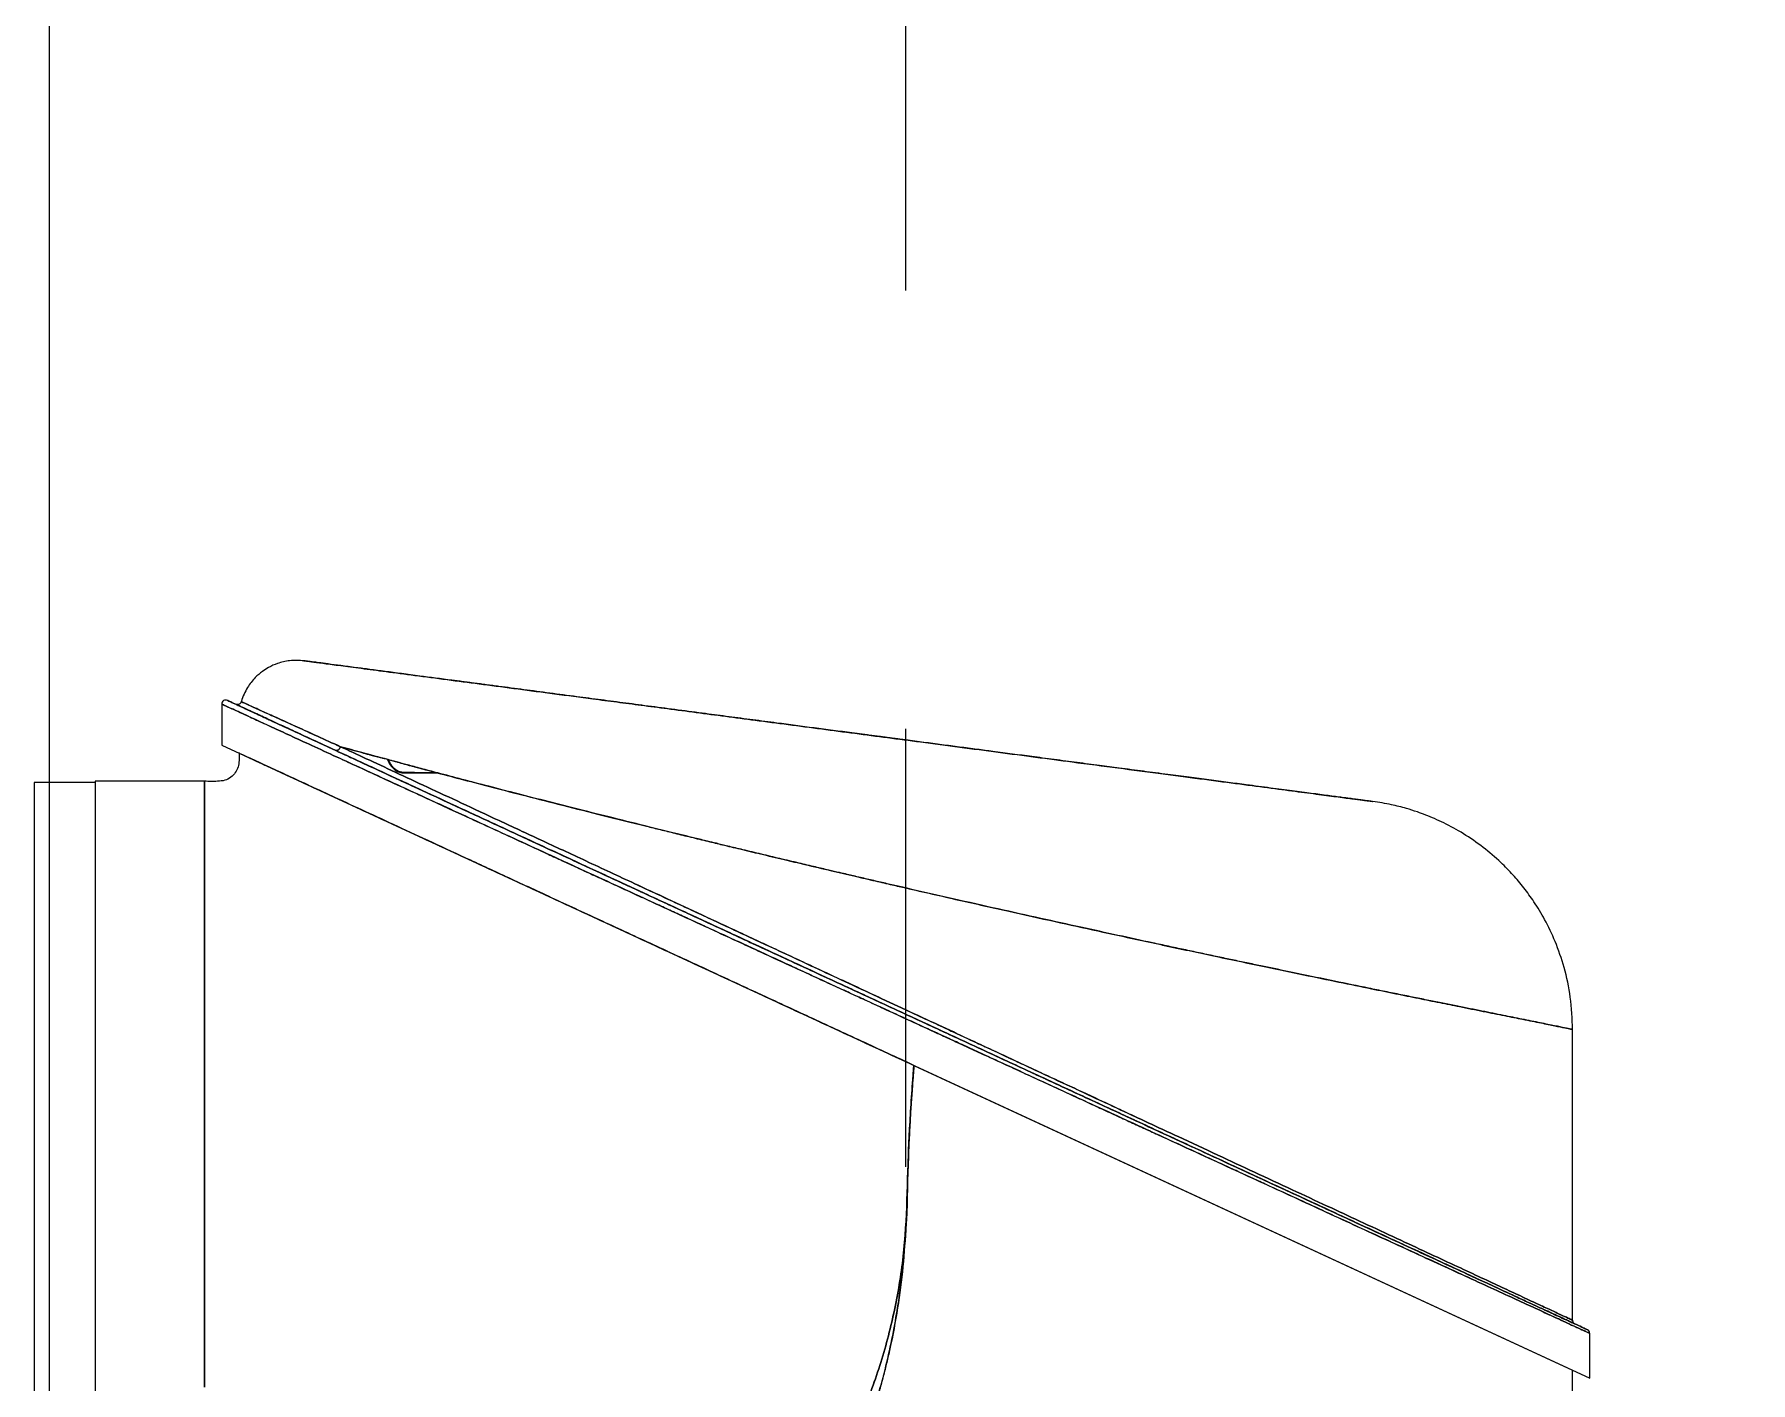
# Model space of a CAD drawing. Header units: millimetres. Extents: x 54 to 415, y 5 to 258.
# Drawn here: x 285.34 to 295.29, y 173.2 to 181.02 of the extents above; entities that cross this region are included whole.
import ezdxf

# ---------------------------------------------------------------- set-up
doc = ezdxf.new("R2010")
doc.units = ezdxf.units.MM
doc.linetypes.add('CENTERX2', pattern=[20.32, 12.7, -2.54, 2.54, -2.54])

msp = doc.modelspace()

# ---------------------------------------------------------------- linework, layer by layer
at = {"color": 7, "linetype": 'CENTERX2', "lineweight": 0}
msp.add_line((290.39194, 118.57538), (290.39194, 231.56864), dxfattribs=at)
at = {"color": 7, "linetype": 'Continuous', "lineweight": 15}
for p, q in [((285.42527, 226.84593), (285.42527, 118.77545)), ((286.42527, 177.1383), (286.42527, 176.90023)), ((286.42527, 176.90023), (294.35767, 173.22967)), ((285.69194, 176.68402), (285.3386, 176.68402)), ((285.3386, 176.68371), (285.3386, 168.96434)), ((286.32614, 176.69069), (285.69194, 176.69069)), ((285.69194, 176.69037), (285.69194, 168.95767)), ((285.69194, 176.68371), (285.69194, 168.96434)), ((286.32527, 176.67731), (286.32527, 176.69069)), ((286.32527, 176.69069), (286.32527, 176.67731)), ((286.32527, 176.67731), (286.32527, 176.67695)), ((286.32527, 176.67695), (286.32527, 176.67731)), ((286.32527, 176.67695), (286.32527, 176.64631)), ((286.32527, 176.64631), (286.32527, 176.67695)), ((287.47572, 176.73871), (287.61778, 176.73871)), ((287.61778, 176.73871), (287.47572, 176.73871)), ((287.67533, 176.7391), (287.61778, 176.73871)), ((287.61778, 176.73871), (287.67768, 176.73897)), ((286.32527, 176.5689), (286.32518, 176.55541)), ((286.32518, 176.55541), (286.32527, 176.56815)), ((286.32527, 176.64631), (286.32527, 176.63195)), ((286.32557, 176.63195), (286.32527, 176.64631)), ((286.32527, 176.63195), (286.32527, 176.5689)), ((286.32527, 176.5689), (286.32557, 176.63195)), ((286.32527, 176.56815), (286.32527, 176.5689)), ((286.32527, 176.33501), (286.32527, 176.17265)), ((286.32527, 176.32951), (286.32527, 176.33501)), ((286.32527, 176.17265), (286.32527, 176.32951)), ((286.32527, 176.17265), (286.32527, 176.13712)), ((286.32527, 176.13712), (286.32527, 176.17265)), ((286.32527, 176.13712), (286.32527, 175.9824)), ((286.32527, 175.9824), (286.32527, 176.13712)), ((286.32527, 175.56923), (286.32527, 175.42865)), ((286.32527, 175.42865), (286.32527, 175.56923)), ((286.32527, 175.42865), (286.32527, 175.30947)), ((286.32527, 175.30947), (286.32527, 175.42865)), ((290.39194, 175.36488), (290.25328, 175.42942)), ((290.25328, 175.42942), (290.39193, 175.3649)), ((286.32527, 175.30947), (286.32527, 175.1216)), ((286.32527, 175.1216), (286.32527, 175.30947)), ((294.2586, 173.56468), (294.2586, 175.2513)), ((286.32527, 175.1216), (286.32527, 175.029)), ((286.32527, 175.029), (286.32527, 175.1216)), ((286.32527, 174.81698), (286.32527, 175.029)), ((290.43898, 175.04297), (290.43881, 175.04305)), ((290.43881, 175.04305), (290.43898, 175.04297)), ((290.43898, 175.04297), (294.2586, 173.27551)), ((286.32527, 174.47233), (286.32527, 174.81698)), ((286.32527, 174.47233), (286.32527, 174.1465)), ((286.32527, 174.47069), (286.32527, 174.47233)), ((286.32527, 174.1465), (286.32527, 174.47069)), ((286.32527, 174.1465), (286.32527, 174.13391)), ((286.32527, 174.13391), (286.32527, 174.1465)), ((286.32527, 174.13391), (286.32527, 173.81185)), ((286.32527, 173.81185), (286.32527, 174.13391)), ((286.32527, 173.81185), (286.32527, 173.80965)), ((286.32527, 173.80965), (286.32527, 173.81185)), ((286.32527, 173.80965), (286.32527, 173.75639)), ((286.32527, 173.75639), (286.32527, 173.80965)), ((286.32527, 173.75639), (286.32527, 173.39855)), ((286.32527, 173.39855), (286.32527, 173.75639)), ((294.3586, 173.22924), (294.3586, 173.48875)), ((286.32527, 173.39855), (286.32527, 173.17663)), ((286.32527, 173.17663), (286.32527, 173.39855)), ((294.2586, 168.83069), (294.2586, 173.27551))]:
    msp.add_line(p, q, dxfattribs=at)
at = {"color": 7, "linetype": 'CENTERX2', "lineweight": 0}
msp.add_circle((290.39194, 172.81069), 62.01667, dxfattribs=at)
at = {"color": 7, "linetype": 'Continuous', "lineweight": 15}
for centre, radius, start, end in [((286.4486, 177.13816), 0.02333, 65.168571, 180), ((287.60829, 176.73871), 0.13257, 178.618017, 180.00006), ((294.33527, 173.48875), 0.02333, 0, 65.168571)]:
    msp.add_arc(centre, radius, start, end, dxfattribs=at)
for points, knots in [([(286.90213, 177.3891), (286.8743, 177.39075), (286.82233, 177.39383), (286.75273, 177.37676), (286.70036, 177.35343), (286.6571, 177.32563), (286.6143, 177.28839), (286.56989, 177.23162), (286.5473, 177.18151), (286.53882, 177.1527), (286.53859, 177.1519)], [0, 0, 0, 0, 0.1763375, 0.3293058, 0.44994338, 0.53973269, 0.65535738, 0.80907576, 0.99468398, 1, 1, 1, 1]), ([(286.90211, 177.3891), (286.90491, 177.38873), (286.91051, 177.38799), (286.95586, 177.38202), (287.02656, 177.37271), (287.12436, 177.35984), (287.24736, 177.34364), (287.39478, 177.32424), (287.56321, 177.30206), (287.6922, 177.28508), (287.75623, 177.27665)], [0, 0, 0, 0, 0.1254475, 0.25163, 0.3777453, 0.5032769, 0.6272929, 0.7520666, 0.8769261, 1, 1, 1, 1]), ([(293.0993, 176.57322), (293.09722, 176.5735), (293.09307, 176.57404), (293.0588, 176.57855), (293.0039, 176.58578), (292.93035, 176.59547), (292.84323, 176.60693), (292.74588, 176.61975), (292.63413, 176.63446), (292.50798, 176.65107), (292.38212, 176.66764), (292.26184, 176.68348), (292.15116, 176.69805), (292.03436, 176.71342), (291.90772, 176.7301), (291.77242, 176.74791), (291.64001, 176.76534), (291.53258, 176.77948), (291.45097, 176.79023), (291.38549, 176.79885), (291.31941, 176.80755), (291.25273, 176.81633), (291.18723, 176.82495), (291.06991, 176.8404), (290.94323, 176.85708), (290.8025, 176.8756), (290.70366, 176.88861), (290.60081, 176.90216), (290.49685, 176.91584), (290.4195, 176.92603), (290.36934, 176.93263), (290.34672, 176.93561), (290.32408, 176.93859), (290.30141, 176.94157), (290.27873, 176.94456), (290.25602, 176.94755), (290.23045, 176.95091), (290.202, 176.95466), (290.17066, 176.95879), (290.12967, 176.96418), (290.02653, 176.97776), (289.86099, 176.99955), (289.69266, 177.02171), (289.57408, 177.03733), (289.50466, 177.04647), (289.43564, 177.05555), (289.36702, 177.06459), (289.2988, 177.07357), (289.20029, 177.08654), (289.07221, 177.1034), (288.9182, 177.12367), (288.76898, 177.14332), (288.62484, 177.1623), (288.47716, 177.18174), (288.32712, 177.20149), (288.17622, 177.22136), (288.06742, 177.23568), (287.99643, 177.24503), (287.96045, 177.24976), (287.92492, 177.25444), (287.88999, 177.25904), (287.85611, 177.2635), (287.82328, 177.26782), (287.79136, 177.27203), (287.70456, 177.28345), (287.59416, 177.29799), (287.46765, 177.31464), (287.37133, 177.32732), (287.28358, 177.33888), (287.19658, 177.35033), (287.11435, 177.36116), (287.04126, 177.37078), (286.99032, 177.37749), (286.95503, 177.38213), (286.93091, 177.38531), (286.91404, 177.38753), (286.90391, 177.38886), (286.90271, 177.38902), (286.90211, 177.3891)], [0, 0, 0, 0, 0.0270926, 0.0539161, 0.0806721, 0.1075636, 0.1306659, 0.1535975, 0.1764859, 0.1994588, 0.2226429, 0.2388903, 0.2550446, 0.2711481, 0.2876537, 0.3056419, 0.3229882, 0.3365398, 0.3441652, 0.3517699, 0.3593579, 0.3669333, 0.3745003, 0.3814662, 0.4061732, 0.4160841, 0.4269505, 0.4378543, 0.4488074, 0.4598219, 0.462186, 0.4645505, 0.4669155, 0.4692811, 0.4716474, 0.4740146, 0.4763827, 0.4796408, 0.4829013, 0.4861645, 0.4924327, 0.5150668, 0.5377274, 0.545039, 0.5523312, 0.5596076, 0.5668716, 0.574127, 0.5813772, 0.5984658, 0.615593, 0.6320627, 0.6485092, 0.6649739, 0.683917, 0.7027643, 0.7215802, 0.7264733, 0.7313679, 0.7362652, 0.7411665, 0.7460128, 0.7506665, 0.7553164, 0.7599637, 0.7891639, 0.8070567, 0.8248082, 0.8424743, 0.8601115, 0.8829941, 0.905394, 0.9272883, 0.9415584, 0.9568165, 0.9719012, 0.9859826, 1, 1, 1, 1]), ([(287.75623, 177.27665), (287.81736, 177.2686), (287.93987, 177.25247), (288.14132, 177.22595), (288.35371, 177.19799), (288.54708, 177.17253), (288.71606, 177.15029), (288.85995, 177.13134), (289.01321, 177.11117), (289.17626, 177.0897), (289.3462, 177.06733), (289.52427, 177.04388), (289.71062, 177.01935), (289.90379, 176.99392), (290.09626, 176.96858), (290.2875, 176.9434), (290.49073, 176.91665), (290.70522, 176.88841), (290.92839, 176.85903), (291.14612, 176.83036), (291.37947, 176.79964), (291.62348, 176.76752), (291.87122, 176.7349), (292.09948, 176.70485), (292.30693, 176.67754), (292.49203, 176.65317), (292.6535, 176.63191), (292.79047, 176.61388), (292.90316, 176.59905), (292.97575, 176.58949), (293.02062, 176.58358), (293.04748, 176.58005), (293.06979, 176.57711), (293.08655, 176.5749), (293.09742, 176.57347), (293.09868, 176.5733), (293.0993, 176.57322)], [0, 0, 0, 0, 0.03511469, 0.07037442, 0.10516178, 0.14006538, 0.16107136, 0.18192891, 0.20403003, 0.22787271, 0.25173555, 0.27569185, 0.30208261, 0.32868057, 0.35499075, 0.38093698, 0.4071498, 0.43882761, 0.47026473, 0.50163371, 0.53310823, 0.57426908, 0.61476017, 0.65465998, 0.69453699, 0.73402606, 0.77250453, 0.81083661, 0.8491301, 0.8872106, 0.90482484, 0.92242247, 0.94003685, 0.96000006, 0.97997203, 1, 1, 1, 1]), ([(294.34507, 173.50993), (294.34344, 173.51068), (294.34018, 173.51219), (294.31388, 173.52436), (294.27205, 173.54372), (294.21328, 173.57091), (294.13828, 173.60562), (294.04726, 173.64773), (293.94061, 173.69708), (293.81881, 173.75344), (293.6824, 173.81657), (293.53192, 173.8862), (293.36805, 173.96203), (293.17962, 174.04922), (292.96447, 174.14877), (292.72108, 174.2614), (292.46335, 174.38066), (292.19299, 174.50576), (291.91161, 174.63596), (291.62093, 174.77047), (291.32277, 174.90844), (291.01887, 175.04906), (290.71126, 175.1914), (290.40173, 175.33463), (290.09219, 175.47787), (289.78457, 175.62021), (289.48067, 175.76083), (289.18253, 175.8988), (288.89185, 176.0333), (288.61047, 176.16351), (288.3401, 176.28861), (288.08236, 176.40787), (287.83898, 176.52049), (287.62384, 176.62005), (287.43541, 176.70724), (287.27154, 176.78307), (287.12106, 176.8527), (286.98464, 176.91582), (286.86285, 176.97218), (286.7562, 177.02153), (286.66518, 177.06365), (286.59018, 177.09835), (286.53141, 177.12555), (286.48959, 177.1449), (286.46329, 177.15707), (286.46003, 177.15858), (286.4584, 177.15933)], [0, 0, 0, 0, 0.0198086, 0.0396563, 0.0595169, 0.0794327, 0.0994376, 0.1195034, 0.1396681, 0.1599611, 0.1803482, 0.2008618, 0.2215253, 0.2422969, 0.2673997, 0.2927058, 0.3181682, 0.3438171, 0.3695967, 0.3955079, 0.4215444, 0.4476415, 0.473816, 0.5, 0.5261858, 0.5523612, 0.5784583, 0.6044939, 0.6304033, 0.6561847, 0.6818344, 0.7072968, 0.7326021, 0.7577031, 0.7784771, 0.7991405, 0.8196518, 0.8400412, 0.8603342, 0.8804966, 0.9005647, 0.9205697, 0.9404831, 0.9603461, 0.9801926, 1, 1, 1, 1]), ([(286.4584, 177.15933), (286.46003, 177.15858), (286.46329, 177.15707), (286.48959, 177.1449), (286.53142, 177.12554), (286.59019, 177.09835), (286.66519, 177.06365), (286.75621, 177.02153), (286.86286, 176.97218), (286.98466, 176.91582), (287.12107, 176.8527), (287.27155, 176.78306), (287.43542, 176.70724), (287.62385, 176.62004), (287.839, 176.52049), (288.08239, 176.40786), (288.34012, 176.2886), (288.61048, 176.1635), (288.89186, 176.0333), (289.18254, 175.89879), (289.4807, 175.76082), (289.7846, 175.6202), (290.09221, 175.47786), (290.40174, 175.33463), (290.71128, 175.1914), (291.0189, 175.04905), (291.3228, 174.90843), (291.62094, 174.77047), (291.91162, 174.63596), (292.193, 174.50576), (292.46337, 174.38065), (292.72111, 174.26139), (292.96448, 174.14877), (293.17963, 174.04921), (293.36806, 173.96202), (293.53193, 173.88619), (293.68241, 173.81656), (293.81883, 173.75344), (293.94062, 173.69708), (294.04727, 173.64773), (294.13829, 173.60561), (294.21329, 173.57091), (294.27206, 173.54371), (294.31388, 173.52436), (294.34018, 173.51219), (294.34344, 173.51068), (294.34507, 173.50993)], [0, 0, 0, 0, 0.0198086, 0.0396563, 0.0595169, 0.0794327, 0.0994376, 0.1195034, 0.1396681, 0.1599611, 0.1803482, 0.2008618, 0.2215253, 0.2422969, 0.2673997, 0.2927058, 0.3181682, 0.3438171, 0.3695967, 0.3955079, 0.4215444, 0.4476415, 0.473816, 0.5, 0.5261858, 0.5523612, 0.5784583, 0.6044939, 0.6304033, 0.6561847, 0.6818344, 0.7072968, 0.7326021, 0.7577031, 0.7784771, 0.7991405, 0.8196518, 0.8400412, 0.8603342, 0.8804966, 0.9005647, 0.9205697, 0.9404831, 0.9603461, 0.9801926, 1, 1, 1, 1]), ([(286.42527, 177.13816), (286.42607, 177.13779), (286.42766, 177.13705), (286.44055, 177.13112), (286.46114, 177.12165), (286.49406, 177.10652), (286.54345, 177.08378), (286.61432, 177.05118), (286.70207, 177.01083), (286.80714, 176.96248), (286.93001, 176.90596), (287.05755, 176.84731), (287.18514, 176.7886), (287.30903, 176.7316), (287.44293, 176.67001), (287.57885, 176.6075), (287.71546, 176.54465), (287.8517, 176.48196), (287.996, 176.41559), (288.14502, 176.34706), (288.27425, 176.28761), (288.3808, 176.23858), (288.4661, 176.19933), (288.55405, 176.15887), (288.64464, 176.1172), (288.73788, 176.07432), (288.83375, 176.03023), (288.93915, 175.98175), (289.05568, 175.92813), (289.18498, 175.86863), (289.32153, 175.80581), (289.46533, 175.73968), (289.60885, 175.67368), (289.73925, 175.61369), (289.85649, 175.55976), (289.96179, 175.51132), (290.06174, 175.46535), (290.16065, 175.41983), (290.26942, 175.3698), (290.34882, 175.33328), (290.39194, 175.31345)], [0, 0, 0, 0, 0.0276536, 0.0553584, 0.0831266, 0.1109703, 0.150078, 0.1895562, 0.2294361, 0.270431, 0.3121287, 0.3545579, 0.3861821, 0.4184114, 0.4512556, 0.4847237, 0.5132626, 0.5424863, 0.5723993, 0.6030057, 0.6323053, 0.6481609, 0.6643189, 0.6807795, 0.6975432, 0.7146103, 0.731981, 0.7496558, 0.7713507, 0.7940927, 0.8178821, 0.8427192, 0.8686045, 0.891674, 0.9093658, 0.9282732, 0.9451023, 0.9599585, 0.9782578, 1, 1, 1, 1]), ([(290.39194, 175.31345), (290.35464, 175.33061), (290.28505, 175.36262), (290.1882, 175.40716), (290.10621, 175.44489), (290.02321, 175.48308), (289.92662, 175.5275), (289.81486, 175.57891), (289.69357, 175.63471), (289.57941, 175.68722), (289.47036, 175.73737), (289.37253, 175.78235), (289.27798, 175.82584), (289.18673, 175.86782), (289.09876, 175.9083), (289.01406, 175.94728), (288.88449, 176.0069), (288.71382, 176.08538), (288.50729, 176.18038), (288.31006, 176.27113), (288.1177, 176.35962), (287.93043, 176.44575), (287.75235, 176.52767), (287.57371, 176.60987), (287.39689, 176.69119), (287.22493, 176.77029), (287.06931, 176.8419), (286.93001, 176.90596), (286.80714, 176.96248), (286.71058, 177.00691), (286.63561, 177.04139), (286.57788, 177.06794), (286.52939, 177.09026), (286.48647, 177.11001), (286.45246, 177.12564), (286.42952, 177.1362), (286.42669, 177.1375), (286.42527, 177.13816)], [0, 0, 0, 0, 0.0188079, 0.0350982, 0.0488707, 0.0602276, 0.0770744, 0.0977925, 0.116988, 0.1389016, 0.1562483, 0.1731198, 0.1895164, 0.2054379, 0.2208847, 0.2358567, 0.2503541, 0.2900794, 0.3282382, 0.3648346, 0.4023529, 0.441114, 0.4787513, 0.5152736, 0.5597545, 0.603133, 0.6454312, 0.6878602, 0.729559, 0.7705564, 0.8005074, 0.8302289, 0.859734, 0.8890359, 0.9261406, 0.963119, 1, 1, 1, 1]), ([(286.42585, 177.14331), (286.42569, 177.14242), (286.42537, 177.14064), (286.4255, 177.13889), (286.42557, 177.13802)], [0, 0, 0, 0, 0.5002094, 1, 1, 1, 1]), ([(286.53857, 177.15183), (286.53805, 177.15037), (286.53699, 177.14736), (286.53419, 177.14324), (286.53045, 177.13962), (286.52587, 177.13688), (286.52078, 177.13524), (286.5156, 177.13482), (286.51066, 177.13543), (286.5077, 177.13661), (286.50626, 177.13718)], [0, 0, 0, 0, 0.1149209, 0.2380946, 0.367464, 0.5001612, 0.6328338, 0.7621333, 0.8852023, 1, 1, 1, 1]), ([(287.0836, 176.87004), (287.03816, 176.89106), (286.94733, 176.93309), (286.83195, 176.98648), (286.73257, 177.03247), (286.65099, 177.07021), (286.58676, 177.09994), (286.5407, 177.12125), (286.51278, 177.13417), (286.50327, 177.13857), (286.51229, 177.1344), (286.53991, 177.12161), (286.58554, 177.1005), (286.64918, 177.07105), (286.73053, 177.03341), (286.8303, 176.98724), (286.94633, 176.93355), (287.03777, 176.89124), (287.08354, 176.87006)], [0, 0, 0, 0, 0.0624772, 0.1248734, 0.1868875, 0.2492442, 0.3118258, 0.374594, 0.436886, 0.4990272, 0.5616153, 0.6244268, 0.6867534, 0.7489651, 0.8117463, 0.8742418, 0.9370629, 1, 1, 1, 1]), ([(287.11367, 176.89102), (287.06819, 176.91172), (286.97726, 176.9531), (286.86165, 177.0056), (286.76241, 177.0506), (286.68145, 177.08725), (286.61803, 177.11592), (286.5727, 177.13639), (286.54394, 177.14937), (286.54035, 177.15099), (286.53856, 177.1518)], [0, 0, 0, 0, 0.1255881, 0.251036, 0.3765561, 0.5010992, 0.6252493, 0.7496895, 0.8750498, 1, 1, 1, 1]), ([(286.53856, 177.1518), (286.54033, 177.151), (286.54389, 177.14939), (286.57257, 177.13645), (286.61809, 177.11589), (286.68208, 177.08696), (286.7635, 177.0501), (286.8625, 177.00521), (286.97758, 176.95296), (287.06823, 176.9117), (287.11373, 176.89099)], [0, 0, 0, 0, 0.1246932, 0.2493483, 0.374646, 0.5005355, 0.6253864, 0.7497547, 0.874378, 1, 1, 1, 1]), ([(287.08354, 176.87006), (287.0853, 176.86947), (287.0887, 176.86831), (287.09403, 176.86879), (287.09851, 176.87036), (287.10203, 176.87249), (287.10479, 176.87478), (287.10771, 176.87791), (287.11042, 176.882), (287.11248, 176.88676), (287.11318, 176.8897), (287.1135, 176.89102)], [0, 0, 0, 0, 0.149615, 0.2887585, 0.4079663, 0.5014274, 0.5812587, 0.6566935, 0.7920158, 0.9060922, 1, 1, 1, 1]), ([(287.08354, 176.87006), (287.11291, 176.85647), (287.17176, 176.82924), (287.26699, 176.78517), (287.37034, 176.73735), (287.48265, 176.68538), (287.60416, 176.62915), (287.73506, 176.56858), (287.87557, 176.50356), (288.02593, 176.43399), (288.186, 176.35992), (288.35581, 176.28134), (288.53539, 176.19824), (288.73733, 176.1048), (288.96263, 176.00055), (289.21404, 175.88421), (289.47513, 175.7634), (289.74512, 175.63847), (290.02359, 175.50961), (290.30716, 175.37839), (290.59525, 175.24508), (290.88374, 175.11159), (291.17127, 174.97854), (291.45505, 174.84723), (291.73284, 174.71869), (292.00229, 174.59401), (292.26109, 174.47425), (292.50822, 174.35989), (292.72784, 174.25827), (292.92219, 174.16834), (293.09295, 174.08932), (293.25156, 174.01593), (293.39807, 173.94814), (293.53245, 173.88595), (293.65424, 173.8296), (293.76383, 173.77888), (293.86152, 173.73368), (293.9473, 173.69399), (294.02179, 173.65952), (294.0855, 173.63004), (294.14206, 173.60387), (294.19022, 173.58158), (294.22804, 173.56408), (294.25377, 173.55218), (294.26931, 173.54499), (294.27119, 173.54411), (294.27214, 173.54368)], [0, 0, 0, 0, 0.01578204, 0.03161458, 0.047527, 0.06494125, 0.08241982, 0.0999994, 0.11912876, 0.13832882, 0.15764442, 0.17849225, 0.19940737, 0.2204433, 0.24739207, 0.27442996, 0.30230123, 0.33087284, 0.35954744, 0.38923904, 0.41890579, 0.44888288, 0.47899494, 0.50907835, 0.53904239, 0.56884091, 0.59829983, 0.6272614, 0.65608922, 0.67916429, 0.70207557, 0.7249023, 0.74650169, 0.76795481, 0.78933357, 0.80931569, 0.82918297, 0.84899788, 0.86734507, 0.8856135, 0.9038552, 0.92397888, 0.94404941, 0.96328079, 0.98163719, 1, 1, 1, 1]), ([(287.11356, 176.89099), (287.11324, 176.88968), (287.11255, 176.88675), (287.11049, 176.882), (287.10712, 176.87691), (287.10255, 176.87258), (287.09738, 176.86973), (287.09235, 176.86849), (287.08765, 176.86855), (287.08491, 176.86956), (287.0836, 176.87004)], [0, 0, 0, 0, 0.093405, 0.2072848, 0.3428127, 0.4983102, 0.6335734, 0.76449, 0.8874194, 1, 1, 1, 1]), ([(294.27214, 173.54368), (294.27148, 173.54398), (294.27017, 173.54459), (294.25954, 173.5495), (294.24208, 173.55759), (294.21648, 173.56943), (294.18218, 173.5853), (294.13874, 173.6054), (294.08553, 173.63003), (294.02181, 173.65951), (293.94734, 173.69397), (293.86157, 173.73366), (293.76388, 173.77886), (293.64664, 173.83311), (293.50703, 173.89772), (293.34074, 173.97466), (293.15762, 174.0594), (292.95759, 174.15196), (292.7404, 174.25246), (292.50832, 174.35985), (292.26121, 174.4742), (292.00242, 174.59394), (291.73295, 174.71864), (291.45518, 174.84717), (291.1714, 174.97848), (290.8839, 175.11152), (290.59542, 175.24501), (290.3073, 175.37833), (290.0391, 175.50243), (289.79101, 175.61723), (289.56351, 175.7225), (289.34248, 175.82478), (289.12848, 175.9238), (288.92205, 176.01933), (288.72432, 176.11082), (288.53554, 176.19817), (288.35596, 176.28127), (288.18615, 176.35985), (288.02607, 176.43392), (287.87572, 176.5035), (287.7264, 176.57259), (287.57922, 176.6407), (287.43744, 176.7063), (287.30809, 176.76615), (287.18994, 176.82083), (287.119, 176.85365), (287.0836, 176.87004)], [0, 0, 0, 0, 0.0152992, 0.0305932, 0.0459147, 0.0626307, 0.0793616, 0.0961494, 0.1143796, 0.1326481, 0.1510068, 0.1708102, 0.1906775, 0.2106712, 0.2363182, 0.2621097, 0.2887796, 0.3162284, 0.343907, 0.3727222, 0.4016878, 0.4311464, 0.4609406, 0.4909172, 0.5209876, 0.5511039, 0.581081, 0.6107434, 0.6404476, 0.6643431, 0.6881647, 0.7119829, 0.7345874, 0.757092, 0.779559, 0.8005831, 0.8214983, 0.842358, 0.861662, 0.8808622, 0.9000034, 0.9210724, 0.9420232, 0.9620285, 0.9810507, 1, 1, 1, 1]), ([(287.61778, 176.65631), (287.55476, 176.68564), (287.43028, 176.74358), (287.26178, 176.822), (287.16251, 176.86821), (287.1135, 176.89102)], [0, 0, 0, 0, 0.3416783, 0.6749484, 1, 1, 1, 1]), ([(287.38825, 176.81639), (287.33732, 176.83001), (287.24004, 176.85603), (287.15433, 176.87973), (287.1135, 176.89102)], [0, 0, 0, 0, 0.5235279, 1, 1, 1, 1]), ([(287.11356, 176.89099), (287.16257, 176.86818), (287.26183, 176.82197), (287.4303, 176.74356), (287.55477, 176.68563), (287.61778, 176.65631)], [0, 0, 0, 0, 0.3250529, 0.6583229, 1, 1, 1, 1]), ([(287.11356, 176.89099), (287.15563, 176.87942), (287.19822, 176.86771), (287.24448, 176.85509), (287.24688, 176.85443), (287.25336, 176.85266), (287.26595, 176.84923), (287.28683, 176.8436), (287.3102, 176.83737), (287.33317, 176.83135), (287.3527, 176.82634), (287.37052, 176.82184), (287.3819, 176.81904), (287.38727, 176.81772)], [0, 0, 0, 0, 0.4924618, 0.4985281, 0.5072953, 0.5187634, 0.5693728, 0.64429, 0.7435148, 0.8173568, 0.8847183, 0.9455993, 1, 1, 1, 1]), ([(286.52578, 176.85565), (286.52591, 176.84353), (286.52618, 176.81912), (286.52425, 176.78229), (286.51091, 176.74705), (286.48649, 176.71792), (286.45289, 176.69642), (286.39639, 176.68756), (286.35299, 176.68942), (286.32324, 176.69069)], [0, 0, 0, 0, 0.1151795, 0.2319976, 0.3478265, 0.4655948, 0.5875937, 0.7173318, 1, 1, 1, 1]), ([(290.43881, 175.04305), (290.32385, 175.09624), (290.09314, 175.203), (289.74612, 175.36357), (289.39954, 175.52395), (289.06096, 175.68062), (288.73443, 175.83171), (288.42043, 175.97701), (288.11721, 176.11732), (287.83652, 176.2472), (287.58122, 176.36534), (287.35078, 176.47197), (287.14062, 176.56922), (286.96255, 176.65162), (286.81678, 176.71907), (286.7075, 176.76964), (286.62581, 176.80744), (286.56883, 176.8338), (286.53375, 176.85004), (286.52272, 176.85514), (286.53065, 176.85147), (286.55236, 176.84143), (286.5886, 176.82465), (286.63935, 176.80117), (286.71077, 176.76812), (286.8078, 176.72323), (286.93565, 176.66407), (287.08587, 176.59455), (287.25599, 176.51583), (287.44337, 176.42913), (287.64693, 176.33494), (287.8675, 176.23287), (288.1089, 176.12116), (288.36995, 176.00037), (288.6512, 175.87022), (288.946, 175.73381), (289.24376, 175.59603), (289.54052, 175.45871), (289.83514, 175.32238), (290.13528, 175.1835), (290.33745, 175.08995), (290.43881, 175.04305)], [0, 0, 0, 0, 0.0295512, 0.0593071, 0.0897129, 0.1203456, 0.1498979, 0.1796666, 0.2101378, 0.2408616, 0.2691409, 0.2976401, 0.3268704, 0.3563716, 0.3822961, 0.4084335, 0.4309134, 0.4535465, 0.4766752, 0.4999793, 0.5181198, 0.5363168, 0.554641, 0.5729654, 0.5915318, 0.6155735, 0.6397886, 0.6645248, 0.6894303, 0.7137689, 0.7382533, 0.763178, 0.7882471, 0.8150408, 0.8420026, 0.869479, 0.8971277, 0.92251, 0.9480237, 0.973943, 1, 1, 1, 1]), ([(287.47572, 176.73871), (287.46665, 176.73982), (287.44853, 176.74205), (287.42391, 176.75946), (287.40243, 176.7841), (287.3923, 176.80656), (287.38727, 176.81772)], [0, 0, 0, 0, 0.2508895, 0.501317, 0.7521105, 1, 1, 1, 1]), ([(287.38736, 176.81772), (287.39164, 176.81095), (287.39963, 176.79835), (287.4116, 176.7792), (287.4226, 176.76693), (287.43183, 176.75885), (287.43839, 176.75408), (287.45246, 176.7455), (287.46533, 176.74351), (287.47576, 176.74191)], [0, 0, 0, 0, 0.1778933, 0.3312313, 0.4971838, 0.5672721, 0.6366698, 0.7057281, 1, 1, 1, 1]), ([(287.38736, 176.81772), (287.39283, 176.81615), (287.40407, 176.81294), (287.42154, 176.80801), (287.44003, 176.80282), (287.45957, 176.79739), (287.48018, 176.79169), (287.50189, 176.78574), (287.52295, 176.78), (287.54707, 176.77348), (287.5781, 176.76512), (287.62194, 176.75335), (287.65612, 176.74423), (287.67533, 176.7391)], [0, 0, 0, 0, 0.060674, 0.1245157, 0.1915256, 0.2617044, 0.335053, 0.4115719, 0.4912619, 0.5556729, 0.6619231, 0.8100267, 1, 1, 1, 1]), ([(287.38825, 176.81639), (287.39012, 176.81131), (287.39428, 176.80002), (287.40623, 176.78065), (287.42382, 176.75926), (287.44861, 176.74207), (287.46669, 176.73983), (287.47572, 176.73871)], [0, 0, 0, 0, 0.1078464, 0.2395789, 0.4934176, 0.74703, 1, 1, 1, 1]), ([(287.47576, 176.74191), (287.47225, 176.74214), (287.46524, 176.74261), (287.45488, 176.74554), (287.44473, 176.75009), (287.43486, 176.75635), (287.42475, 176.76485), (287.41464, 176.77574), (287.40495, 176.78917), (287.3967, 176.80353), (287.39101, 176.81228), (287.38833, 176.81639)], [0, 0, 0, 0, 0.1003182, 0.2006214, 0.3020913, 0.4054095, 0.5095038, 0.6370153, 0.7642821, 0.8892728, 1, 1, 1, 1]), ([(287.67768, 176.73897), (287.64535, 176.74753), (287.58537, 176.7634), (287.50605, 176.7846), (287.44191, 176.80184), (287.40478, 176.81192), (287.38833, 176.81639)], [0, 0, 0, 0, 0.3196005, 0.5927776, 0.8195667, 1, 1, 1, 1]), ([(287.61778, 176.73871), (287.59253, 176.73933), (287.54415, 176.74051), (287.49788, 176.74146), (287.47576, 176.74191)], [0, 0, 0, 0, 0.5219618, 1, 1, 1, 1]), ([(287.47576, 176.74191), (287.49802, 176.74145), (287.54429, 176.74051), (287.59267, 176.73933), (287.61778, 176.73871)], [0, 0, 0, 0, 0.4810929, 1, 1, 1, 1]), ([(287.67533, 176.7391), (287.72572, 176.72588), (287.83004, 176.69853), (288.00201, 176.6537), (288.19306, 176.60442), (288.40482, 176.55046), (288.63765, 176.4919), (288.82866, 176.44442), (288.96973, 176.4096), (289.05541, 176.38854), (289.1477, 176.36597), (289.23959, 176.34362), (289.33423, 176.32069), (289.43553, 176.29627), (289.55469, 176.26772), (289.68041, 176.23778), (289.8181, 176.2052), (289.95537, 176.17293), (290.09178, 176.14104), (290.20906, 176.11376), (290.30697, 176.09107), (290.36578, 176.07753), (290.39193, 176.07151)], [0, 0, 0, 0, 0.0690145, 0.1428415, 0.2214853, 0.3049491, 0.3932358, 0.4863476, 0.5147433, 0.545248, 0.5778616, 0.6124482, 0.6416749, 0.6764442, 0.717223, 0.7640111, 0.8045484, 0.8566363, 0.9022257, 0.9413163, 0.9739078, 1, 1, 1, 1]), ([(290.39193, 176.0715), (290.36812, 176.07697), (290.31946, 176.08816), (290.24498, 176.10537), (290.16777, 176.12328), (290.10341, 176.13826), (290.04995, 176.15076), (290.00246, 176.16188), (289.94089, 176.17633), (289.86268, 176.19471), (289.76769, 176.21711), (289.66336, 176.24183), (289.55458, 176.26773), (289.45405, 176.2918), (289.36685, 176.31281), (289.29848, 176.32936), (289.23485, 176.34479), (289.14793, 176.36591), (289.03616, 176.39322), (288.87754, 176.43227), (288.69832, 176.47676), (288.50179, 176.526), (288.31747, 176.57268), (288.14209, 176.61754), (287.97572, 176.66059), (287.82016, 176.70128), (287.72442, 176.72661), (287.67768, 176.73897)], [0, 0, 0, 0, 0.0237811, 0.048594, 0.0744387, 0.1010066, 0.1130522, 0.128054, 0.1486861, 0.1749485, 0.2068409, 0.2446703, 0.2808406, 0.3178567, 0.3479042, 0.370983, 0.3889283, 0.4143535, 0.4622202, 0.5073388, 0.5846375, 0.6583409, 0.7284499, 0.7984363, 0.8686918, 0.9358788, 1, 1, 1, 1]), ([(288.82112, 176.09613), (288.72575, 176.14049), (288.53884, 176.22744), (288.27648, 176.34941), (288.03564, 176.46152), (287.81579, 176.56404), (287.68277, 176.62602), (287.61778, 176.65631)], [0, 0, 0, 0, 0.2173258, 0.425931, 0.6258695, 0.8172025, 1, 1, 1, 1]), ([(287.61778, 176.65631), (287.68277, 176.62602), (287.81579, 176.56404), (288.03564, 176.46152), (288.27648, 176.34941), (288.53884, 176.22744), (288.72575, 176.14049), (288.82112, 176.09613)], [0, 0, 0, 0, 0.1827975, 0.3741305, 0.574069, 0.7826742, 1, 1, 1, 1]), ([(294.2586, 175.25018), (294.25609, 175.31314), (294.25124, 175.43477), (294.21388, 175.60627), (294.16222, 175.75669), (294.1016, 175.88352), (294.03923, 175.98679), (293.97705, 176.07275), (293.91313, 176.1486), (293.83542, 176.22807), (293.74041, 176.30942), (293.6292, 176.38633), (293.53331, 176.43923), (293.45937, 176.47343), (293.40819, 176.49448), (293.35387, 176.51434), (293.28779, 176.53514), (293.20162, 176.5573), (293.13569, 176.56756), (293.09923, 176.57323)], [0, 0, 0, 0, 0.0982761, 0.1898503, 0.2729711, 0.3463215, 0.4090073, 0.4612046, 0.5119146, 0.5638418, 0.6346921, 0.7069696, 0.774719, 0.8054845, 0.8341991, 0.8611617, 0.8958186, 0.9423864, 1, 1, 1, 1]), ([(286.32518, 176.55485), (286.32515, 176.54455), (286.32508, 176.52217), (286.32517, 176.48203), (286.3254, 176.4359), (286.32544, 176.38675), (286.32533, 176.35198), (286.32527, 176.33501)], [0, 0, 0, 0, 0.1770713, 0.3849777, 0.6051147, 0.807277, 1, 1, 1, 1]), ([(286.32527, 176.46196), (286.3252, 176.48025), (286.32506, 176.51408), (286.32514, 176.54202), (286.32518, 176.55485)], [0, 0, 0, 0, 0.5409052, 1, 1, 1, 1]), ([(286.32527, 176.33501), (286.32534, 176.35673), (286.32548, 176.40246), (286.32534, 176.44148), (286.32527, 176.46196)], [0, 0, 0, 0, 0.4751807, 1, 1, 1, 1]), ([(290.25328, 175.42942), (290.20591, 175.45147), (290.11423, 175.49414), (289.98161, 175.55583), (289.85851, 175.61311), (289.74498, 175.66598), (289.64097, 175.71444), (289.53621, 175.76325), (289.39304, 175.82987), (289.21385, 175.91326), (289.01129, 176.00758), (288.8832, 176.06722), (288.82112, 176.09613)], [0, 0, 0, 0, 0.0967054, 0.1871616, 0.2713686, 0.3493263, 0.4210351, 0.4864948, 0.5669469, 0.7199063, 0.864255, 1, 1, 1, 1]), ([(288.82112, 176.09613), (288.85441, 176.08063), (288.92214, 176.04909), (289.02682, 176.00035), (289.13598, 175.94952), (289.24975, 175.89656), (289.3681, 175.84148), (289.48184, 175.78855), (289.60233, 175.73245), (289.73407, 175.67106), (289.89102, 175.59797), (290.06603, 175.51656), (290.18894, 175.45936), (290.25328, 175.42942)], [0, 0, 0, 0, 0.0729756, 0.1485121, 0.2266108, 0.307273, 0.3904995, 0.4762915, 0.5454709, 0.6413743, 0.749097, 0.868639, 1, 1, 1, 1]), ([(290.39193, 176.07151), (290.49481, 176.04802), (290.69464, 176.0024), (290.98405, 175.93747), (291.25298, 175.8777), (291.50081, 175.82317), (291.68278, 175.78358), (291.80698, 175.7568), (291.88085, 175.74093), (291.95369, 175.72533), (292.02548, 175.71001), (292.09619, 175.69497), (292.19689, 175.6736), (292.32546, 175.64646), (292.50454, 175.60887), (292.69903, 175.56833), (292.90391, 175.52595), (293.08107, 175.48959), (293.23391, 175.45845), (293.36575, 175.43171), (293.48897, 175.40682), (293.61595, 175.38124), (293.7429, 175.35573), (293.86529, 175.33114), (293.9782, 175.30842), (294.07757, 175.28836), (294.15911, 175.2718), (294.21647, 175.26005), (294.25205, 175.25268), (294.25643, 175.25175), (294.2586, 175.2513)], [0, 0, 0, 0, 0.0515288, 0.1000962, 0.145703, 0.1883501, 0.2280386, 0.2413485, 0.2545798, 0.2677325, 0.2808066, 0.2938024, 0.3067197, 0.3368558, 0.366558, 0.4107317, 0.4539156, 0.4961137, 0.5291749, 0.562016, 0.5946394, 0.6270474, 0.6699233, 0.7124263, 0.7545622, 0.8046451, 0.8542191, 0.9032953, 0.9518849, 1, 1, 1, 1]), ([(294.2586, 175.2513), (294.25639, 175.25176), (294.25195, 175.2527), (294.21582, 175.26018), (294.15758, 175.27209), (294.07479, 175.2889), (293.97393, 175.30925), (293.85933, 175.33229), (293.73514, 175.35724), (293.61817, 175.38075), (293.5166, 175.40121), (293.43626, 175.41742), (293.35199, 175.43446), (293.26385, 175.45233), (293.1719, 175.47104), (293.04515, 175.49692), (292.87754, 175.53135), (292.66209, 175.57597), (292.48286, 175.61339), (292.34873, 175.64155), (292.26536, 175.65912), (292.18025, 175.67711), (292.09342, 175.69553), (292.0049, 175.71437), (291.91474, 175.73365), (291.78789, 175.76087), (291.61909, 175.79741), (291.40279, 175.8447), (291.171, 175.89583), (290.92409, 175.95081), (290.6627, 176.00962), (290.48353, 176.05046), (290.39193, 176.07149), (290.39193, 176.0715)], [0, 0, 0, 0, 0.0484842, 0.0974466, 0.1468992, 0.1968537, 0.2473214, 0.2897815, 0.3326119, 0.3758187, 0.3975683, 0.4194142, 0.4413572, 0.4633978, 0.4855369, 0.5077748, 0.5517825, 0.5968337, 0.642933, 0.658696, 0.6745785, 0.6905807, 0.7067027, 0.7229447, 0.7393068, 0.7557885, 0.7912902, 0.8288707, 0.868531, 0.9102719, 0.9540942, 0.9999985, 1, 1, 1, 1]), ([(290.39193, 175.3649), (290.43551, 175.34465), (290.51602, 175.30723), (290.62673, 175.25576), (290.71749, 175.21351), (290.79658, 175.17666), (290.86784, 175.14344), (290.93547, 175.11191), (290.99558, 175.08388), (291.064, 175.05201), (291.1828, 174.99673), (291.3486, 174.91958), (291.54253, 174.82928), (291.66504, 174.77223), (291.72401, 174.74477)], [0, 0, 0, 0, 0.0964499, 0.1782062, 0.2452684, 0.2978288, 0.3539792, 0.4039224, 0.448708, 0.4883361, 0.5571144, 0.7153787, 0.863006, 1, 1, 1, 1]), ([(291.72401, 174.74477), (291.69348, 174.75898), (291.63115, 174.788), (291.53486, 174.83285), (291.43406, 174.87979), (291.32867, 174.92885), (291.2187, 174.98003), (291.11504, 175.02826), (291.00741, 175.07836), (290.88964, 175.13326), (290.7444, 175.20089), (290.57592, 175.27927), (290.4558, 175.33516), (290.39194, 175.36488)], [0, 0, 0, 0, 0.0710678, 0.1451063, 0.2221162, 0.3020981, 0.3850527, 0.4709803, 0.5354319, 0.626351, 0.7340857, 0.8586357, 1, 1, 1, 1]), ([(290.39194, 175.31345), (290.42923, 175.2963), (290.49883, 175.26429), (290.59567, 175.21975), (290.67767, 175.18202), (290.76067, 175.14383), (290.85725, 175.09941), (290.96902, 175.048), (291.0903, 174.9922), (291.20446, 174.93969), (291.31351, 174.88954), (291.41134, 174.84455), (291.50589, 174.80107), (291.59714, 174.75908), (291.68511, 174.7186), (291.76981, 174.67963), (291.89938, 174.62001), (292.07005, 174.54153), (292.27658, 174.44653), (292.47381, 174.35578), (292.66617, 174.26729), (292.85344, 174.18116), (293.03152, 174.09924), (293.21016, 174.01704), (293.38699, 173.93572), (293.55894, 173.85662), (293.71456, 173.78501), (293.85386, 173.72095), (293.97673, 173.66443), (294.07329, 173.62), (294.14826, 173.58552), (294.20599, 173.55896), (294.25449, 173.53665), (294.29741, 173.5169), (294.33141, 173.50127), (294.35435, 173.49071), (294.35719, 173.48941), (294.3586, 173.48875)], [0, 0, 0, 0, 0.0188079, 0.0350982, 0.0488707, 0.0602276, 0.0770744, 0.0977925, 0.116988, 0.1389016, 0.1562483, 0.1731198, 0.1895164, 0.2054379, 0.2208847, 0.2358567, 0.2503541, 0.2900794, 0.3282382, 0.3648346, 0.4023529, 0.441114, 0.4787513, 0.5152736, 0.5597545, 0.603133, 0.6454312, 0.6878602, 0.729559, 0.7705564, 0.8005074, 0.8302289, 0.859734, 0.8890359, 0.9261406, 0.963119, 1, 1, 1, 1]), ([(294.3586, 173.48875), (294.35781, 173.48912), (294.35621, 173.48986), (294.34332, 173.49579), (294.32273, 173.50526), (294.28982, 173.52039), (294.24042, 173.54313), (294.16955, 173.57573), (294.0818, 173.61608), (293.97673, 173.66443), (293.85387, 173.72095), (293.72632, 173.7796), (293.59873, 173.83831), (293.47484, 173.89531), (293.34094, 173.9569), (293.20502, 174.01941), (293.06841, 174.08226), (292.93217, 174.14495), (292.78787, 174.21132), (292.63885, 174.27985), (292.50962, 174.3393), (292.40307, 174.38833), (292.31777, 174.42758), (292.22982, 174.46804), (292.13923, 174.50971), (292.046, 174.55259), (291.95012, 174.59668), (291.84472, 174.64516), (291.7282, 174.69878), (291.59889, 174.75828), (291.46234, 174.8211), (291.31854, 174.88723), (291.17502, 174.95323), (291.04462, 175.01322), (290.92739, 175.06715), (290.82208, 175.11559), (290.72213, 175.16156), (290.62322, 175.20708), (290.51445, 175.2571), (290.43505, 175.29362), (290.39194, 175.31345)], [0, 0, 0, 0, 0.0276536, 0.0553584, 0.0831266, 0.1109703, 0.150078, 0.1895562, 0.2294361, 0.270431, 0.3121287, 0.3545579, 0.3861821, 0.4184114, 0.4512556, 0.4847237, 0.5132626, 0.5424863, 0.5723993, 0.6030057, 0.6323053, 0.6481609, 0.6643189, 0.6807795, 0.6975432, 0.7146103, 0.731981, 0.7496558, 0.7713507, 0.7940927, 0.8178821, 0.8427192, 0.8686045, 0.891674, 0.9093658, 0.9282732, 0.9451023, 0.9599585, 0.9782578, 1, 1, 1, 1]), ([(290.43881, 175.04305), (290.43073, 174.93374), (290.41457, 174.71506), (290.40166, 174.38641), (290.39384, 174.05774), (290.35336, 173.73267), (290.28037, 173.41674), (290.18069, 173.11201), (290.0914, 172.91963), (290.04703, 172.82402)], [0, 0, 0, 0, 0.1445659, 0.289214, 0.4338346, 0.5780215, 0.7203775, 0.8610338, 1, 1, 1, 1]), ([(290.04703, 172.82402), (290.09141, 172.91963), (290.18069, 173.11201), (290.28037, 173.41675), (290.35337, 173.73268), (290.39384, 174.05776), (290.40166, 174.38642), (290.41457, 174.71507), (290.43073, 174.93374), (290.43881, 175.04305)], [0, 0, 0, 0, 0.1389676, 0.2796254, 0.4219829, 0.5661713, 0.7107933, 0.8554422, 1, 1, 1, 1]), ([(290.39194, 174.08643), (290.3949, 174.14657), (290.40085, 174.26738), (290.40405, 174.44572), (290.41044, 174.59878), (290.41705, 174.72412), (290.42327, 174.82373), (290.43065, 174.92935), (290.43597, 175.00196), (290.43898, 175.04297)], [0, 0, 0, 0, 0.18857541, 0.3788384, 0.55863254, 0.66836685, 0.77195841, 0.87122847, 1, 1, 1, 1]), ([(290.43898, 175.04297), (290.43562, 174.99712), (290.42978, 174.91752), (290.4215, 174.79752), (290.41477, 174.68406), (290.40903, 174.56627), (290.4047, 174.44718), (290.40085, 174.32751), (290.39972, 174.20595), (290.39453, 174.12627), (290.39194, 174.08643)], [0, 0, 0, 0, 0.1439801, 0.2499795, 0.3767408, 0.4999746, 0.6193423, 0.7499723, 0.874977, 1, 1, 1, 1]), ([(291.72401, 174.74477), (291.80697, 174.70615), (291.96891, 174.63078), (292.19852, 174.5239), (292.4195, 174.42098), (292.63152, 174.32232), (292.8356, 174.22731), (292.96136, 174.16876), (293.02312, 174.14)], [0, 0, 0, 0, 0.1764824, 0.3445059, 0.5040921, 0.6751922, 0.8404802, 1, 1, 1, 1]), ([(293.02312, 174.14), (292.96136, 174.16875), (292.8356, 174.22731), (292.63152, 174.32232), (292.41951, 174.42098), (292.19852, 174.52389), (291.96891, 174.63078), (291.80697, 174.70615), (291.72401, 174.74477)], [0, 0, 0, 0, 0.1595125, 0.3248006, 0.4959079, 0.6554855, 0.823509, 1, 1, 1, 1]), ([(290.39194, 174.08643), (290.38622, 174.00589), (290.37481, 173.84536), (290.34186, 173.60583), (290.30559, 173.42126), (290.27446, 173.28995), (290.25415, 173.21114), (290.23234, 173.13279), (290.20899, 173.05482), (290.18411, 172.97735), (290.15776, 172.90028), (290.13889, 172.84944), (290.12946, 172.82402)], [0, 0, 0, 0, 0.1870863, 0.3728947, 0.5599442, 0.6227778, 0.6856424, 0.7485619, 0.8112415, 0.8742776, 0.9371602, 1, 1, 1, 1]), ([(290.12946, 172.82402), (290.16916, 172.93816), (290.24857, 173.16646), (290.32601, 173.50597), (290.36123, 173.74076), (290.37443, 173.86704), (290.37747, 173.89827), (290.38022, 173.92877), (290.38277, 173.95963), (290.38485, 173.98675), (290.38677, 174.01305), (290.389, 174.04486), (290.39078, 174.07007), (290.39194, 174.08643)], [0, 0, 0, 0, 0.2799922, 0.5600251, 0.8056101, 0.829875, 0.8543309, 0.8783493, 0.9008585, 0.9260998, 0.9414032, 0.9619893, 1, 1, 1, 1]), ([(293.02312, 174.14), (293.08848, 174.10959), (293.21775, 174.04944), (293.39396, 173.96753), (293.55409, 173.89303), (293.6967, 173.8266), (293.82349, 173.76745), (293.89499, 173.73414), (293.93035, 173.71766)], [0, 0, 0, 0, 0.1761889, 0.3484492, 0.516866, 0.6815305, 0.8425404, 1, 1, 1, 1]), ([(293.93035, 173.71766), (293.89499, 173.73414), (293.82349, 173.76746), (293.6967, 173.8266), (293.55409, 173.89303), (293.39396, 173.96753), (293.21775, 174.04945), (293.08848, 174.10959), (293.02312, 174.14)], [0, 0, 0, 0, 0.15745995, 0.31847005, 0.48313467, 0.6515514, 0.82381143, 1, 1, 1, 1]), ([(293.93035, 173.71766), (293.96504, 173.70153), (294.03408, 173.66941), (294.11549, 173.6316), (294.17981, 173.60169), (294.22507, 173.58059), (294.25338, 173.56732), (294.25686, 173.56567), (294.2586, 173.56485)], [0, 0, 0, 0, 0.17017648, 0.33873983, 0.50584402, 0.67164704, 0.83631066, 1, 1, 1, 1]), ([(294.2586, 173.56485), (294.25686, 173.56567), (294.25338, 173.56732), (294.22507, 173.58059), (294.17981, 173.60169), (294.11549, 173.6316), (294.03408, 173.66941), (293.96504, 173.70153), (293.93035, 173.71766)], [0, 0, 0, 0, 0.1636893, 0.328353, 0.494156, 0.6612602, 0.8298235, 1, 1, 1, 1]), ([(294.2586, 173.56485), (294.25878, 173.56269), (294.25913, 173.55826), (294.26203, 173.55213), (294.26638, 173.54693), (294.27024, 173.54475), (294.27214, 173.54368)], [0, 0, 0, 0, 0.2448776, 0.5, 0.7551224, 1, 1, 1, 1])]:
    msp.add_open_spline(points, degree=3, knots=knots, dxfattribs=at)
for points in [[(286.32518, 176.55541), (286.32518, 176.55532), (286.32518, 176.55513), (286.32518, 176.55494), (286.32518, 176.55485)], [(286.32518, 176.55485), (286.32518, 176.55494), (286.32518, 176.55513), (286.32518, 176.55532), (286.32518, 176.55541)], [(286.32527, 175.9824), (286.32527, 175.91866), (286.32527, 175.79119), (286.32527, 175.64321), (286.32527, 175.56923)], [(286.32527, 175.56923), (286.32527, 175.64321), (286.32527, 175.79119), (286.32527, 175.91866), (286.32527, 175.9824)], [(286.32527, 175.029), (286.32527, 174.93957), (286.32527, 174.7607), (286.32527, 174.56846), (286.32527, 174.47233)]]:
    msp.add_open_spline(points, degree=3, dxfattribs=at)

doc.saveas('drawing.dxf')
